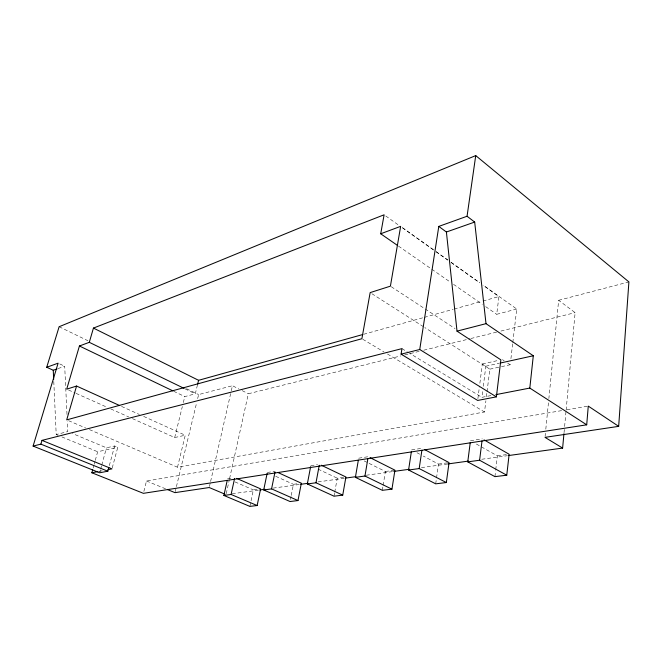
<?xml version="1.0" encoding="UTF-8"?>
<svg xmlns="http://www.w3.org/2000/svg" width="662" height="662" viewBox="0 0 662 662"><rect width="100%" height="100%" fill="white"/><g stroke="black" fill="none" stroke-linecap="round" stroke-linejoin="round"><path stroke-width="0.5" stroke-dasharray="3.31 2.48" d="M564.041 432.683L564.512 427.553M564.612 426.527L566.027 411.135M566.126 410.109L575.121 312.646L558.662 300.3L548.872 398.491M545.099 436.341L545.405 433.271M545.811 429.175L548.467 402.587M501.49 366.64L510.22 364.745L510.452 362.718M510.923 358.672L512.702 343.47M512.818 342.461L516.724 309.022L483.078 285.057M494.928 476.64L495.623 470.707M495.739 469.722L497.369 455.87L475.862 443.739M89.428 429.597L177.499 467.231L484.501 411.987L485.908 400.767M486.413 396.695L486.926 392.616M487.05 391.598L489.855 369.164L424.805 327.558M516.724 309.022L496.707 314.309L498.925 296.559L483.003 285.223M490.89 395.595L481.903 397.332L482.797 390.307M483.301 386.294L485.85 366.218L482.341 363.976L479.636 385.102M477.89 398.681L479.503 386.112M435.704 483.831L436.399 478.899M436.539 477.906L438.476 464.079L423.266 456.052M382.346 490.31L382.984 486.347M383.141 485.362L385.375 471.485L364.216 460.942M334.02 496.186L334.558 493.182M334.74 492.18L337.248 478.196L344.96 477.12M290.452 499.496L291.048 496.459M291.247 495.441L293.423 484.303L298.372 483.616M249.88 506.397L253.356 489.888L259.703 489.003M226.255 493.62L229.375 479.495M229.598 478.494L248.341 393.749L400.7 355.933M209.449 486.52L210.367 482.49M210.599 481.481L231.071 391.772M231.303 390.762L232.453 385.723L238.634 388.842M177.499 467.231L185.252 435.24L143.091 416.158M173.701 391.267L184.797 396.596L195.298 393.824L197.408 385.135M175.223 491.643L176.183 487.637M176.423 486.636L196.688 402.587M197.657 398.59L198.617 394.585L232.453 385.723M132.441 418.616L174.702 437.532L182.331 406.576M183.316 402.587L184.797 396.596M143.861 491.436L146.501 481.009L562.816 410.423M112.25 467.902L117.77 447.313L114.625 445.981L106.466 447.802L72.522 433.544M109.329 465.618L114.625 445.981M99.921 471.816L100.442 469.896M100.707 468.936L101.493 466.056M101.749 465.096L106.466 447.802M93.176 467.993L93.971 465.129M94.236 464.17L95.022 461.306M95.287 460.347L97.653 451.749L117.77 447.313M58.024 368.577L64.694 366.227L67.028 415.231M363.67 334.277L423.341 317.636M424.334 317.363L453.172 309.32M454.165 309.038L482.019 301.276M483.012 301.003L498.925 296.559M558.662 300.3L628.9 281.913M53.779 381.478L56.212 434.553L67.805 431.566L67.317 421.355M404.714 354.94L419.749 351.208M423.763 350.215L469.871 338.77M470.872 338.522L496.939 332.051M500.944 331.058L575.121 312.646M482.341 363.976L498.908 360.285M485.85 366.218L498.974 363.33M174.702 437.532L185.252 435.24M489.855 369.164L500.522 366.856M98.911 471.41L102.933 470.632M566.895 409.728L588.27 406.104M227.612 478.692L232.991 477.848M267.316 472.486L275.169 471.253M310.817 465.684L317.528 464.633M358.688 458.195L368.204 456.706M411.632 449.912L422.19 448.265M470.483 440.71L482.259 438.865M385.375 471.485L393.973 470.285M438.476 464.079L449.051 462.606M497.369 455.87L509.136 454.231M232.172 493.786L258.768 490.103M273.092 488.117L299.696 484.443M318.108 481.895L344.703 478.212M366.194 475.242L392.789 471.567M421.437 467.604L448.033 463.921M481.795 459.254L507.373 455.713M146.501 481.009L165.483 488.763M56.212 434.553L58.099 435.339M61.864 436.903L97.653 451.749M68.591 420.693L85.638 427.975M234.969 481.895L253.356 489.888M68.567 390.026L75.145 392.963M76.08 393.385L107.079 407.262M110.835 408.942L128.685 416.928M121.535 406.402L139.343 414.462M275.706 476.284L293.423 484.303M59.745 363.943L64.694 366.227M318.108 469.135L337.248 478.196M185.07 388.851L195.298 393.824M59.125 326.73L87.955 340.748M186.527 388.702L198.617 394.585M242.16 390.63L248.341 393.749M417.002 452.75L419.683 454.165M362.768 339.258L383.943 351.903M387.469 354.013L484.501 411.987M401.975 348.626L407.238 351.836M408.115 352.374L481.903 397.332M371.895 293.721L423.937 327.003M391.267 286.729L455.051 328.567M502.458 359.656L504.179 360.79M507.63 363.049L510.22 364.745M398.491 246.115L450.135 281.979M453.52 284.329L482.308 304.313M485.701 306.663L496.707 314.309M402.33 227.546L435.141 250.906M435.977 251.51L447.752 259.893M451.12 262.293L479.718 282.666M385.781 215.994L399.194 225.543M402.546 227.935L435.232 251.204M436.068 251.808L447.802 260.158M451.153 262.549L479.644 282.839"/><path stroke-width="0.99" d="M563.95 433.709L562.617 448.075L545 437.359L618.672 426.353L628.9 281.913L475.738 155.603L59.125 326.73L46.729 367.269L53.258 370.248L57.073 368.908M92.655 469.904L91.861 472.767L143.381 493.331L586.706 424.822L588.27 406.104L618.672 426.353M586.706 424.822L529.815 388.073L533.299 355.767L486.007 323.66L457.012 331.141L446.403 232.014L438.79 226.412L419.741 349.503L496.384 396.861L500.861 359.847L457.012 331.141M470.227 442.721L467.753 461.869L494.928 476.64L506.761 475.208L509.136 454.231L484.054 439.891M506.761 475.208L479.602 460.239L482.01 440.9M411.325 451.923L408.578 470.02L435.704 483.831L446.329 482.54L449.051 462.606L424.872 449.697M486.007 323.66L474.679 222.068L467.058 216.251L475.738 155.603M446.329 482.54L419.187 468.564L421.884 450.292M358.341 460.206L355.395 477.343L382.346 490.31L391.945 489.152L394.933 470.152L370.05 457.632M496.384 396.861L477.666 400.444L401.073 354.162L401.975 348.626L41.996 440.379L40.87 444.136L33.1 446.08L58.099 363.181L46.729 367.269M355.395 477.343L364.952 476.028L367.865 458.741M310.627 466.693L307.333 483.963L334.02 496.186L342.734 495.126L345.92 476.979L321.269 465.204M397.639 245.528L380.708 233.777L384.109 214.802L93.441 328.087L89.296 342.32L79.423 345.994L66.688 389.182L76.56 386.045L119.665 405.549M307.333 483.963L315.989 482.772L319.258 465.303M267.117 473.454L263.699 489.971L290.055 501.523L297.991 500.555L301.342 483.202L277.974 472.536M263.699 489.971L271.569 488.887L274.97 472.238M227.174 480.67L223.888 495.457L249.88 506.397L257.146 505.52L260.605 488.879L236.632 478.378M223.888 495.457L231.088 494.464L234.571 478.568M197.64 384.175L198.575 380.311L362.677 334.558M33.1 446.08L99.656 472.776L107.823 471.22L108.8 467.579M76.56 386.045L66.697 419.882L361.891 338.729L370.157 292.604L390.406 286.166L400.651 226.346L380.708 233.777M438.79 226.412L467.058 216.251M446.403 232.014L474.679 222.068M401.073 354.162L419.741 349.503M499.984 363.107L533.299 355.767M91.861 472.767L97.902 471.601M107.964 469.656L111.994 468.878L41.996 440.379M495.879 394.635L529.815 388.073M259.794 489.963L264.908 489.251M300.714 484.303L307.88 483.31M345.73 478.072L355.957 476.657M393.816 471.418L409.157 469.3M448.033 463.921L468.497 461.091M508.399 455.572L562.617 448.075M408.578 470.02L419.187 468.564M467.753 461.869L479.602 460.239M40.87 444.136L107.823 471.22M167.387 489.541L174.975 492.644L209.217 487.53L225.097 494.233M231.088 494.464L257.146 505.52M271.569 488.887L297.991 500.555M315.989 482.772L342.734 495.126M79.423 345.994L172.782 390.82M89.296 342.32L184.144 388.404M364.952 476.028L391.945 489.152M93.441 328.087L198.575 380.311M53.258 370.248L53.68 379.434"/></g></svg>
